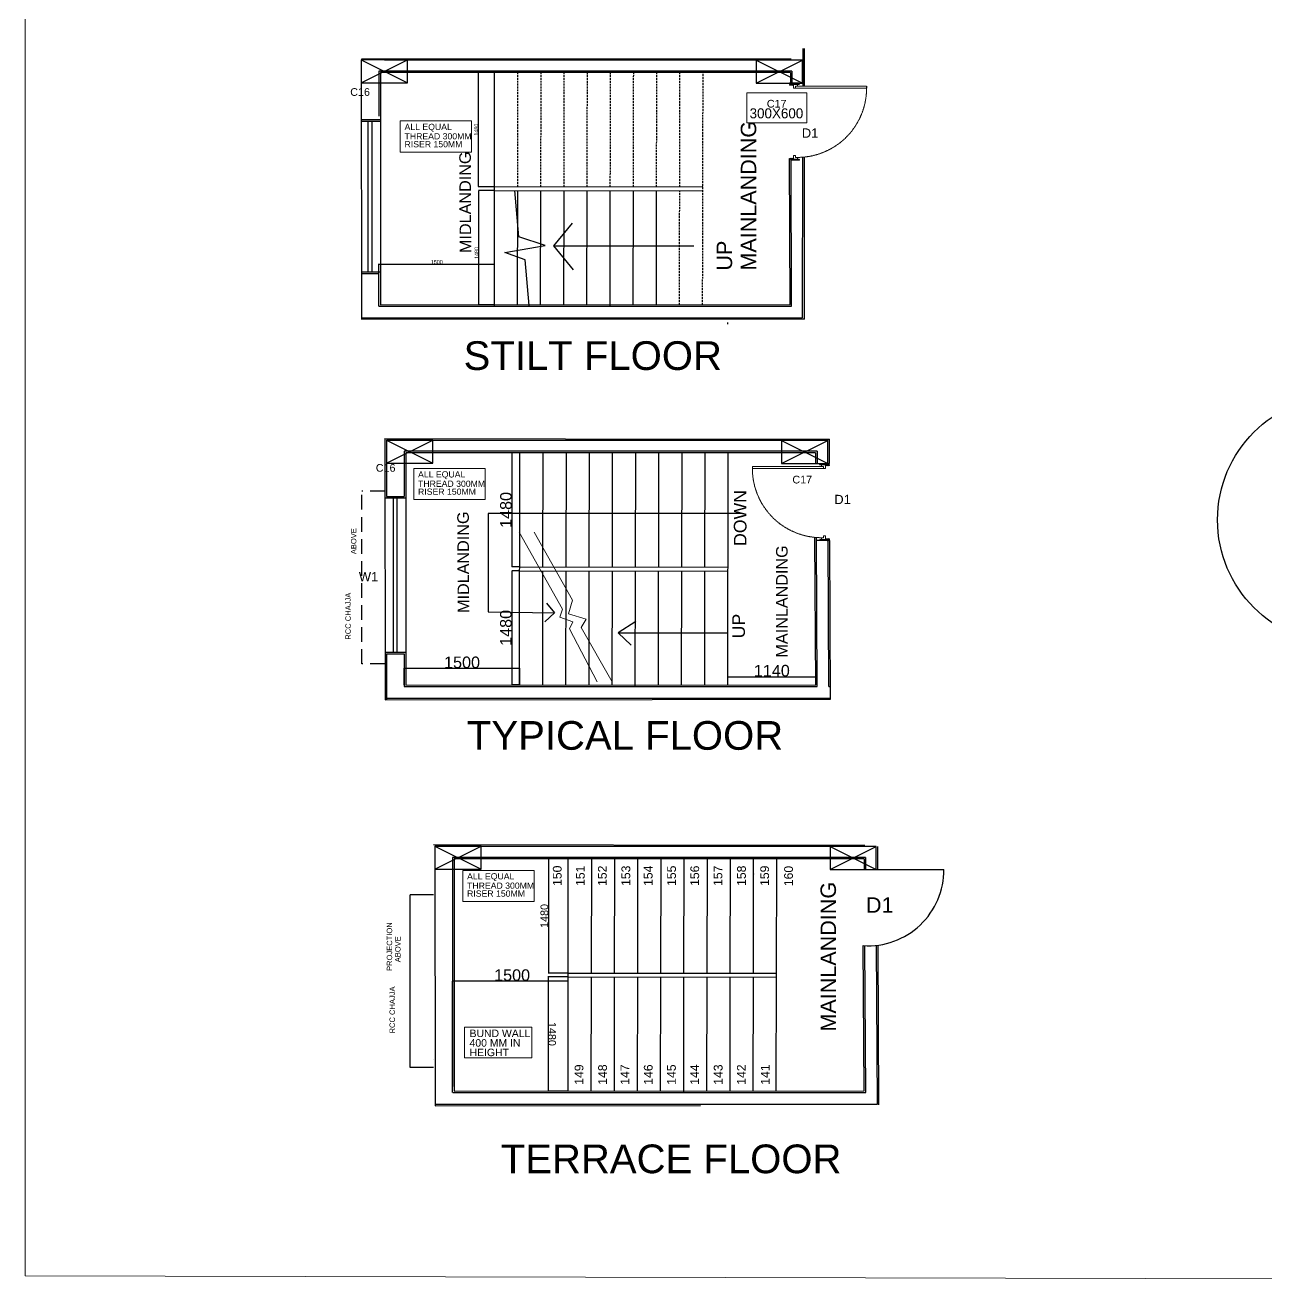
# Model space of a CAD drawing. Header units: millimetres. Extents: x -1932176 to 78768, y -1967 to 1266654.
# Drawn here: x -1931972 to -1915884, y 1112773 to 1129092 of the extents above; entities that cross this region are included whole.
import ezdxf

# ---------------------------------------------------------------- set-up
doc = ezdxf.new("R2010")
doc.units = ezdxf.units.MM
doc.linetypes.add('DASHED', pattern=[0.75, 0.5, -0.25])
doc.linetypes.add('DASHED2', pattern=[9.525, 6.35, -3.175])
for name, color, linetype, lineweight in [('DOOR', 7, 'Continuous', 20), ('Layer2', 7, 'Continuous', 5), ('LEVEL', 252, 'Continuous', 13), ('SHEET', 7, 'Continuous', 13), ('text', 252, 'Continuous', 5)]:
    doc.layers.add(name, color=color, linetype=linetype, lineweight=lineweight)
doc.styles.get("Standard").update_dxf_attribs({"font": 'arial.ttf'})
doc.dimstyles.new('ISO-25', dxfattribs={"dimtxt": 150, "dimasz": 2.5, "dimexe": 1.25, "dimexo": 0.625, "dimtad": 1, "dimtxsty": 'Standard', "dimcen": 2.5, "dimadec": 0, "dimazin": 0, "dimtfac": 1, "dimtmove": 0, "dimatfit": 3, "dimfxl": 1, "dimarcsym": 0})

# ---------------------------------------------------------------- blocks, each defined once
blk = doc.blocks.new('*D335')
at = {"color": 0, "lineweight": -2, "ltscale": 30, "transparency": 16777216}
for p, q in [((-1925887, 1126948), (-1926094, 1126948)), ((-1926093, 1126945), (-1926093, 1125471)), ((-1925886, 1125468), (-1926094, 1125468))]:
    blk.add_line(p, q, dxfattribs=at)
at = {"color": 0, "ltscale": 30, "transparency": 16777216}
for points in [[(-1926094, 1126945), (-1926093, 1126945), (-1926093, 1126948)], [(-1926094, 1125471), (-1926093, 1125471), (-1926093, 1125468)]]:
    blk.add_solid(points, dxfattribs=at)
at = {"layer": 'Defpoints', "color": 0, "ltscale": 30, "transparency": 16777216}
for p in [(-1925886, 1126948), (-1926093, 1125468), (-1925886, 1125468)]:
    blk.add_point(p, dxfattribs=at)
at = {"color": 0, "ltscale": 30, "transparency": 16777216, "insert": (-1926119, 1126139), "char_height": 50, "width": 397.07, "attachment_point": 5, "rotation": 90}
blk.add_mtext('1480', dxfattribs=at)
blk = doc.blocks.new('*D524')
at = {"color": 0, "lineweight": -2, "ltscale": 30, "transparency": 16777216}
for p, q in [((-1925885, 1128478), (-1926098, 1128478)), ((-1926097, 1128475), (-1926097, 1127000)), ((-1925886, 1126998), (-1926098, 1126998))]:
    blk.add_line(p, q, dxfattribs=at)
at = {"color": 0, "ltscale": 30, "transparency": 16777216}
for points in [[(-1926097, 1128475), (-1926096, 1128475), (-1926097, 1128478)], [(-1926097, 1127000), (-1926096, 1127000), (-1926097, 1126998)]]:
    blk.add_solid(points, dxfattribs=at)
at = {"layer": 'Defpoints', "color": 0, "ltscale": 30, "transparency": 16777216}
for p in [(-1925884, 1128478), (-1926097, 1126998), (-1925886, 1126998)]:
    blk.add_point(p, dxfattribs=at)
at = {"color": 0, "ltscale": 30, "transparency": 16777216, "insert": (-1926123, 1127738), "char_height": 50, "attachment_point": 5, "rotation": 90}
blk.add_mtext('1480', dxfattribs=at)
blk = doc.blocks.new('*D525')
at = {"color": 0, "lineweight": -2, "ltscale": 30, "transparency": 16777216}
for p, q in [((-1927384, 1125448), (-1927384, 1125996)), ((-1927382, 1125995), (-1925888, 1125995)), ((-1925886, 1125448), (-1925886, 1125996))]:
    blk.add_line(p, q, dxfattribs=at)
at = {"color": 0, "ltscale": 30, "transparency": 16777216}
for points in [[(-1927382, 1125995), (-1927382, 1125994), (-1927384, 1125995)], [(-1925888, 1125995), (-1925888, 1125994), (-1925886, 1125995)]]:
    blk.add_solid(points, dxfattribs=at)
at = {"layer": 'Defpoints', "color": 0, "ltscale": 30, "transparency": 16777216}
for p in [(-1925886, 1125995), (-1927384, 1125448), (-1925886, 1125448)]:
    blk.add_point(p, dxfattribs=at)
at = {"color": 0, "ltscale": 30, "transparency": 16777216, "insert": (-1926635, 1126021), "char_height": 50, "attachment_point": 5}
blk.add_mtext('1500', dxfattribs=at)
blk = doc.blocks.new('*D526')
at = {"color": 0, "lineweight": -2, "ltscale": 30, "transparency": 16777216}
for p, q in [((-1925558, 1123547), (-1925661, 1123547)), ((-1925660, 1123545), (-1925660, 1122070)), ((-1925560, 1122068), (-1925661, 1122068))]:
    blk.add_line(p, q, dxfattribs=at)
at = {"color": 0, "ltscale": 30, "transparency": 16777216}
for points in [[(-1925660, 1123545), (-1925660, 1123545), (-1925660, 1123547)], [(-1925660, 1122070), (-1925660, 1122070), (-1925660, 1122068)]]:
    blk.add_solid(points, dxfattribs=at)
at = {"layer": 'Defpoints', "color": 0, "ltscale": 30, "transparency": 16777216}
for p in [(-1925557, 1123547), (-1925660, 1122068), (-1925559, 1122068)]:
    blk.add_point(p, dxfattribs=at)
at = {"color": 0, "ltscale": 30, "transparency": 16777216, "insert": (-1925737, 1122807), "char_height": 150, "attachment_point": 5, "rotation": 90}
blk.add_mtext('1480', dxfattribs=at)
blk = doc.blocks.new('*D527')
at = {"color": 0, "lineweight": -2, "ltscale": 30, "transparency": 16777216}
for p, q in [((-1925560, 1122018), (-1925662, 1122018)), ((-1925661, 1122015), (-1925661, 1120540)), ((-1925561, 1120538), (-1925662, 1120538))]:
    blk.add_line(p, q, dxfattribs=at)
at = {"color": 0, "ltscale": 30, "transparency": 16777216}
for points in [[(-1925662, 1122015), (-1925661, 1122015), (-1925661, 1122018)], [(-1925662, 1120540), (-1925661, 1120540), (-1925661, 1120538)]]:
    blk.add_solid(points, dxfattribs=at)
at = {"layer": 'Defpoints', "color": 0, "ltscale": 30, "transparency": 16777216}
for p in [(-1925559, 1122018), (-1925661, 1120538), (-1925560, 1120538)]:
    blk.add_point(p, dxfattribs=at)
at = {"color": 0, "ltscale": 30, "transparency": 16777216, "insert": (-1925738, 1121278), "char_height": 150, "attachment_point": 5, "rotation": 90}
blk.add_mtext('1480', dxfattribs=at)
blk = doc.blocks.new('*D528')
at = {"color": 0, "lineweight": -2, "ltscale": 30, "transparency": 16777216}
for p, q in [((-1927057, 1120538), (-1927057, 1120754)), ((-1925560, 1120752), (-1927055, 1120752)), ((-1925557, 1120538), (-1925557, 1120754))]:
    blk.add_line(p, q, dxfattribs=at)
at = {"color": 0, "ltscale": 30, "transparency": 16777216}
for points in [[(-1927055, 1120753), (-1927055, 1120752), (-1927057, 1120752)], [(-1925560, 1120753), (-1925560, 1120752), (-1925557, 1120752)]]:
    blk.add_solid(points, dxfattribs=at)
at = {"layer": 'Defpoints', "color": 0, "ltscale": 30, "transparency": 16777216}
for p in [(-1927057, 1120752), (-1927057, 1120538), (-1925557, 1120538)]:
    blk.add_point(p, dxfattribs=at)
at = {"color": 0, "ltscale": 30, "transparency": 16777216, "insert": (-1926307, 1120830), "char_height": 150, "attachment_point": 5}
blk.add_mtext('1500', dxfattribs=at)
blk = doc.blocks.new('*D529')
at = {"color": 0, "lineweight": -2, "ltscale": 30, "transparency": 16777216}
for p, q in [((-1922860, 1120539), (-1922860, 1120646)), ((-1922858, 1120644), (-1921723, 1120645)), ((-1921720, 1120539), (-1921720, 1120646))]:
    blk.add_line(p, q, dxfattribs=at)
at = {"color": 0, "ltscale": 30, "transparency": 16777216}
for points in [[(-1922858, 1120645), (-1922858, 1120644), (-1922860, 1120644)], [(-1921723, 1120645), (-1921723, 1120644), (-1921720, 1120645)]]:
    blk.add_solid(points, dxfattribs=at)
at = {"layer": 'Defpoints', "color": 0, "ltscale": 30, "transparency": 16777216}
for p in [(-1921720, 1120645), (-1922860, 1120538), (-1921720, 1120538)]:
    blk.add_point(p, dxfattribs=at)
at = {"color": 0, "ltscale": 30, "transparency": 16777216, "insert": (-1922290, 1120722), "char_height": 150, "attachment_point": 5, "rotation": 0.0116}
blk.add_mtext('1140', dxfattribs=at)
blk = doc.blocks.new('*D530')
at = {"color": 0, "lineweight": -2, "ltscale": 30, "transparency": 16777216}
for p, q in [((-1925186, 1118281), (-1925188, 1116806)), ((-1924930, 1118283), (-1925187, 1118283)), ((-1924931, 1116803), (-1925189, 1116803))]:
    blk.add_line(p, q, dxfattribs=at)
at = {"color": 0, "ltscale": 30, "transparency": 16777216}
for points in [[(-1925187, 1118281), (-1925186, 1118281), (-1925186, 1118283)], [(-1925188, 1116806), (-1925187, 1116806), (-1925188, 1116803)]]:
    blk.add_solid(points, dxfattribs=at)
at = {"layer": 'Defpoints', "color": 0, "ltscale": 30, "transparency": 16777216}
for p in [(-1924929, 1118283), (-1925188, 1116803), (-1924930, 1116803)]:
    blk.add_point(p, dxfattribs=at)
at = {"color": 0, "ltscale": 30, "transparency": 16777216, "insert": (-1925239, 1117543), "char_height": 100, "attachment_point": 5, "rotation": 89.9491}
blk.add_mtext('1480', dxfattribs=at)
blk = doc.blocks.new('*D531')
at = {"color": 0, "lineweight": -2, "ltscale": 30, "transparency": 16777216}
for p, q in [((-1924931, 1116753), (-1925193, 1116753)), ((-1925192, 1116751), (-1925192, 1115276)), ((-1924931, 1115273), (-1925193, 1115273))]:
    blk.add_line(p, q, dxfattribs=at)
at = {"color": 0, "ltscale": 30, "transparency": 16777216}
for points in [[(-1925192, 1116751), (-1925192, 1116751), (-1925192, 1116753)], [(-1925191, 1115276), (-1925192, 1115276), (-1925192, 1115273)]]:
    blk.add_solid(points, dxfattribs=at)
at = {"layer": 'Defpoints', "color": 0, "ltscale": 30, "transparency": 16777216}
for p in [(-1924931, 1116753), (-1925192, 1115273), (-1924930, 1115273)]:
    blk.add_point(p, dxfattribs=at)
at = {"color": 0, "ltscale": 30, "transparency": 16777216, "insert": (-1925140, 1116013), "char_height": 100, "attachment_point": 5, "rotation": 270.0116}
blk.add_mtext('1480', dxfattribs=at)
blk = doc.blocks.new('*D336')
at = {"color": 0, "lineweight": -2, "ltscale": 30, "transparency": 16777216}
for p, q in [((-1926429, 1115254), (-1926429, 1116699)), ((-1924933, 1116698), (-1926426, 1116698)), ((-1924930, 1115274), (-1924930, 1116699))]:
    blk.add_line(p, q, dxfattribs=at)
at = {"color": 0, "ltscale": 30, "transparency": 16777216}
for points in [[(-1926426, 1116698), (-1926426, 1116698), (-1926429, 1116698)], [(-1924933, 1116698), (-1924933, 1116698), (-1924930, 1116698)]]:
    blk.add_solid(points, dxfattribs=at)
at = {"layer": 'Defpoints', "color": 0, "ltscale": 30, "transparency": 16777216}
for p in [(-1926429, 1116698), (-1926429, 1115253), (-1924930, 1115273)]:
    blk.add_point(p, dxfattribs=at)
at = {"color": 0, "ltscale": 30, "transparency": 16777216, "insert": (-1925658, 1116775), "char_height": 150, "attachment_point": 5}
blk.add_mtext('1500', dxfattribs=at)

msp = doc.modelspace()

# ---------------------------------------------------------------- hatches: boundary and pattern name
h = msp.add_hatch()
h.set_pattern_fill('ANSI31', color=256, scale=2, angle=-90)
h.set_pattern_definition([(315, (-1998268.824, 1329286.3505), (4.49012806, 4.49012806), [])])
h.paths.add_polyline_path([(-1921938.28787, 1127353.34778, -1), (-1921938.28787, 1127341.34778), (-1922029.26054, 1127341.34778), (-1922029.26054, 1127353.34778)])
h.paths.add_polyline_path([(-1922007.48659, 1127365.34778), (-1922007.48659, 1127353.34778), (-1922029.26054, 1127353.34778), (-1922059.34846, 1127353.34778), (-1922059.34846, 1127365.34778)])
h.paths.add_polyline_path([(-1921938.28787, 1128336.58968, -1), (-1921938.28787, 1128324.58968), (-1922029.26054, 1128324.58968), (-1922029.26054, 1128336.58968)])
h.paths.add_polyline_path([(-1922007.48659, 1128324.58968), (-1922007.48659, 1128312.58968), (-1922059.34846, 1128312.58968), (-1922059.34846, 1128324.58968)])
h = msp.add_hatch()
h.set_pattern_fill('ANSI31', color=256, scale=2, angle=-90)
h.set_pattern_definition([(315, (-1997857.4655, 1324355.57), (4.49012806, 4.49012806), [])])
h.paths.add_polyline_path([(-1921665.32672, 1122422.56707, 1), (-1921665.32672, 1122410.56707), (-1921574.35404, 1122410.56707), (-1921574.35404, 1122422.56707)])
h.paths.add_polyline_path([(-1921596.12799, 1122434.56707), (-1921596.12799, 1122422.56707), (-1921574.35404, 1122422.56707), (-1921544.26612, 1122422.56707), (-1921544.26612, 1122434.56707)])
h.paths.add_polyline_path([(-1921665.32672, 1123405.80898, 1), (-1921665.32672, 1123393.80898), (-1921574.35404, 1123393.80898), (-1921574.35404, 1123405.80898)])
h.paths.add_polyline_path([(-1921596.12799, 1123393.80898), (-1921596.12799, 1123381.80898), (-1921544.26612, 1123381.80898), (-1921544.26612, 1123393.80898)])

# ---------------------------------------------------------------- linework, layer by layer
at = {"ltscale": 30}
for p, q in [((-1921888.13849, 1128788.87734), (-1921889.25717, 1128299.58968)), ((-1927614.17506, 1127867.17818), (-1927364.49074, 1127867.17818)), ((-1927614.16693, 1127847.17818), (-1927364.49074, 1127847.17818)), ((-1927528.47831, 1127847.17818), (-1927528.47831, 1125893.49639)), ((-1927478.47831, 1127847.17818), (-1927478.47831, 1125893.49639)), ((-1921892.56768, 1127380.41032), (-1921896.34186, 1125298.09316)), ((-1923184.49571, 1126992.57488), (-1925885.80503, 1126997.97958)), ((-1925886.07354, 1126947.97813), (-1923184.59575, 1126942.57309)), ((-1925570.02427, 1126348.51974), (-1925622.29647, 1126948.37053)), ((-1925230.78647, 1126235.21705), (-1925570.02427, 1126348.51974)), ((-1925749.99664, 1126146.0142), (-1925230.78647, 1126235.21705)), ((-1925488.93373, 1126047.88766), (-1925749.99664, 1126146.0142)), ((-1925437.61154, 1125458.93877), (-1925488.93373, 1126047.88766)), ((-1927613.37298, 1125893.50452), (-1927364.49074, 1125893.49639)), ((-1927613.36485, 1125873.49639), (-1927384.49074, 1125873.49639)), ((-1921865.83497, 1125278.54061), (-1927613.12307, 1125278.54211)), ((-1922863.69104, 1125239.16156), (-1922863.69104, 1125214.16156)), ((-1927307.04016, 1122963.11928), (-1927037.35206, 1122963.11928)), ((-1927287.0552, 1122983.11928), (-1927057.35206, 1122983.11928)), ((-1927201.33963, 1122963.11928), (-1927201.33963, 1120963.11928)), ((-1927151.33963, 1122963.11928), (-1927151.33963, 1120963.11928)), ((-1921665.32672, 1122410.56707), (-1921712.90511, 1122410.24626)), ((-1921574.35404, 1122410.56707), (-1921558.90028, 1122410.56707)), ((-1921538.90337, 1122411.32791), (-1921558.90318, 1122411.24184)), ((-1927306.23018, 1120963.11928), (-1927037.35206, 1120963.11928)), ((-1927306.23018, 1120943.11928), (-1927306.22208, 1120943.11928)), ((-1927286.22617, 1120943.11928), (-1927057.35206, 1120943.11928)), ((-1920915.92094, 1118143.73621), (-1920915.92094, 1118441.78719)), ((-1926678.70304, 1117818.92054), (-1926978.70304, 1117818.92054)), ((-1926977.87686, 1115578.92054), (-1926977.87686, 1117818.92054)), ((-1926677.87686, 1115578.92054), (-1926977.87686, 1115578.92054)), ((-1926677.885, 1115678.66747), (-1926677.8769, 1115678.66747))]:
    msp.add_line(p, q, dxfattribs=at)
at = {"transparency": 16777216}
for p, q in [((-1921867.06041, 1128299.58968), (-1921867.25003, 1128788.87734)), ((-1927611.99926, 1128655.75678), (-1922037.41802, 1128655.66848)), ((-1927314.49074, 1128643.97634), (-1922025.41815, 1128643.66742)), ((-1925887.55131, 1125468.01865), (-1925884.54607, 1128477.71468)), ((-1922054.25136, 1125468.79734), (-1922059.73514, 1127365.34778)), ((-1922034.36331, 1125448.80138), (-1922037.66537, 1127353.38784)), ((-1921865.83497, 1125278.54061), (-1921868.37615, 1127382.51193)), ((-1925587.5506, 1125468.07959), (-1925584.59145, 1126947.10836)), ((-1925287.54989, 1125468.14053), (-1925284.59194, 1126946.50814)), ((-1924987.54917, 1125468.20147), (-1924984.59267, 1126945.90792)), ((-1924687.54846, 1125468.26241), (-1924684.59328, 1126945.3077)), ((-1924387.58776, 1125448.32335), (-1924384.59377, 1126944.70748)), ((-1924087.54704, 1125468.3843), (-1924084.5945, 1126944.10726)), ((-1923787.54633, 1125468.44524), (-1923784.59511, 1126943.50704)), ((-1927307.35206, 1123733.27375), (-1922621.53731, 1123725.69947)), ((-1922634.37525, 1123725.7007), (-1921544.21613, 1123725.58561)), ((-1927287.35206, 1123713.59923), (-1922636.39498, 1123713.58027)), ((-1924954.34975, 1123567.33427), (-1924954.34974, 1123567.33758)), ((-1924654.34914, 1123567.33263), (-1924654.34913, 1123567.33758)), ((-1924354.34853, 1123567.33099), (-1924354.34852, 1123567.33758)), ((-1924054.34793, 1123567.32934), (-1924054.34791, 1123567.33758)), ((-1923754.34744, 1123567.3277), (-1923754.34742, 1123567.33758)), ((-1923454.34671, 1123567.32606), (-1923454.34669, 1123567.33758)), ((-1922645.59352, 1123713.69414), (-1921702.26649, 1123713.61134)), ((-1925560.41263, 1120537.64154), (-1925557.40739, 1123547.33758)), ((-1925257.35206, 1122067.06829), (-1925254.39037, 1123547.33592)), ((-1924957.35194, 1122066.80181), (-1924954.38976, 1123547.33427)), ((-1924657.35194, 1122066.53545), (-1924654.38916, 1123547.33263)), ((-1924357.35182, 1122066.26885), (-1924354.38855, 1123547.33099)), ((-1924057.35169, 1122066.00249), (-1924054.38794, 1123547.32934)), ((-1923757.35182, 1122065.73601), (-1923754.38746, 1123547.3277)), ((-1923457.35169, 1122065.46954), (-1923454.38673, 1123547.32606)), ((-1923157.35169, 1122065.20318), (-1923154.38636, 1123547.32441)), ((-1922860.40622, 1120538.19001), (-1922854.38563, 1123547.32277)), ((-1923153.90075, 1123351.42668), (-1923153.90072, 1123351.43985)), ((-1922853.90002, 1123351.42504), (-1922853.89999, 1123351.43985)), ((-1921720.28408, 1120538.42162), (-1921732.56066, 1122451.74707)), ((-1921700.1488, 1120518.42571), (-1921712.96901, 1122448.0159)), ((-1921550.75534, 1120518.08637), (-1921558.90318, 1122411.24184)), ((-1921530.92452, 1120351.62482), (-1921538.90337, 1122411.32791)), ((-1925558.93486, 1122017.60102), (-1922857.45544, 1122012.19598)), ((-1925558.88493, 1122067.60267), (-1922857.34936, 1122065.20318)), ((-1925260.41192, 1120537.70248), (-1925257.45277, 1122016.73125)), ((-1924960.41121, 1120537.76342), (-1924957.45326, 1122016.13103)), ((-1924660.4105, 1120537.82437), (-1924657.45399, 1122015.53081)), ((-1924360.40978, 1120537.88531), (-1924357.4546, 1122014.93059)), ((-1924060.44908, 1120517.94624), (-1924057.45509, 1122014.33038)), ((-1923760.40836, 1120538.00719), (-1923757.45582, 1122013.73016)), ((-1923460.40765, 1120538.06813), (-1923457.45643, 1122013.12994)), ((-1923160.40693, 1120538.12907), (-1923157.45692, 1122012.52972)), ((-1921720.14834, 1120518.29085), (-1921720.14922, 1120518.42164)), ((-1926679.00687, 1118468.82193), (-1922006.03007, 1118461.24889)), ((-1926659.00688, 1118449.14742), (-1922017.24834, 1118449.24232)), ((-1922017.24834, 1118449.24232), (-1921073.92131, 1118449.15953)), ((-1922006.03007, 1118461.24889), (-1921085.92118, 1118461.16058)), ((-1924932.06745, 1115273.18973), (-1924929.0622, 1118282.88576)), ((-1924629.00688, 1116802.61648), (-1924626.04519, 1118282.8841)), ((-1924329.00675, 1116802.35), (-1924326.04458, 1118282.88246)), ((-1924326.00456, 1118302.88246), (-1924326.00456, 1118302.88576)), ((-1924029.00675, 1116802.08364), (-1924026.04397, 1118282.88082)), ((-1924026.00396, 1118302.88082), (-1924026.00395, 1118302.88576)), ((-1923729.00663, 1116801.81704), (-1923726.04336, 1118282.87917)), ((-1923726.00335, 1118302.87917), (-1923726.00334, 1118302.88576)), ((-1923429.00651, 1116801.55068), (-1923426.04276, 1118282.87753)), ((-1923426.00274, 1118302.87753), (-1923426.00273, 1118302.88576)), ((-1923129.00663, 1116801.2842), (-1923126.04227, 1118282.87589)), ((-1923126.00226, 1118302.87589), (-1923126.00224, 1118302.88576)), ((-1922829.00651, 1116801.01772), (-1922826.04154, 1118282.87424)), ((-1922826.00153, 1118302.87424), (-1922826.0015, 1118302.88576)), ((-1922529.00651, 1116800.75136), (-1922526.04118, 1118282.8726)), ((-1922232.06104, 1115273.7382), (-1922226.04045, 1118282.87096)), ((-1922525.55556, 1118086.97487), (-1922525.55554, 1118086.98804)), ((-1922225.55483, 1118086.97323), (-1922225.5548, 1118086.98804)), ((-1921093.90337, 1118143.71615), (-1920059.42854, 1118143.60175)), ((-1921091.9389, 1115273.9698), (-1921104.21548, 1117158.1369)), ((-1921071.80361, 1115253.97389), (-1921084.54574, 1117157.09949)), ((-1920921.76998, 1115104.00437), (-1920932.32117, 1117162.40923)), ((-1920901.92045, 1115093.80121), (-1920912.94182, 1117164.79198)), ((-1924930.58968, 1116753.14921), (-1922229.11026, 1116747.74416)), ((-1924930.53975, 1116803.15085), (-1922229.00418, 1116800.75136)), ((-1924632.06674, 1115273.25067), (-1924629.10758, 1116752.27944)), ((-1924332.06602, 1115273.31161), (-1924329.10807, 1116751.67922)), ((-1924032.06531, 1115273.37255), (-1924029.1088, 1116751.079)), ((-1923732.0646, 1115273.43349), (-1923729.10942, 1116750.47878)), ((-1923432.1039, 1115253.49443), (-1923429.1099, 1116749.87856)), ((-1923132.06317, 1115273.55538), (-1923129.11064, 1116749.27834)), ((-1922832.06246, 1115273.61632), (-1922829.11125, 1116748.67812)), ((-1922532.06175, 1115273.67726), (-1922529.11173, 1116748.0779)), ((-1921091.80316, 1115253.83904), (-1921091.80404, 1115253.96983))]:
    msp.add_line(p, q, dxfattribs=at)
for p, q in [((-1927614.49074, 1128343.97634), (-1927014.49074, 1128643.97634)), ((-1927614.49074, 1128643.97634), (-1927014.49074, 1128343.97634)), ((-1922491.22069, 1128338.56294), (-1921891.22069, 1128638.56294)), ((-1922491.22069, 1128638.56294), (-1921891.22069, 1128338.56294)), ((-1921939.34846, 1128338.96873), (-1922059.34846, 1128338.96873)), ((-1921664.26612, 1123408.18802), (-1921544.26612, 1123408.18802)), ((-1921550.75534, 1120518.08637), (-1921531.56918, 1120518.04294)), ((-1921550.11135, 1120368.45618), (-1921530.99042, 1120368.63652)), ((-1926659.00688, 1118149.14742), (-1926059.00688, 1118449.14742)), ((-1926659.00688, 1118449.14742), (-1926059.00688, 1118149.14742)), ((-1921535.73683, 1118143.73402), (-1920935.73683, 1118443.73402)), ((-1921535.73683, 1118443.73402), (-1920935.73683, 1118143.73402))]:
    msp.add_line(p, q)
at = {"linetype": 'ByBlock', "transparency": 33554687}
for p, q in [((-1925884.49074, 1128497.71468), (-1927384.49074, 1128497.71468)), ((-1927384.49074, 1128497.71468), (-1927384.49074, 1127913.49639)), ((-1925884.49074, 1128477.71468), (-1927364.49074, 1128477.71468)), ((-1927364.49074, 1128477.71468), (-1927364.49074, 1125467.71862)), ((-1922049.40292, 1128477.69367), (-1925884.49085, 1128477.71468)), ((-1922029.40517, 1128497.69356), (-1925884.49074, 1128497.71468)), ((-1922049.40292, 1128477.69367), (-1922049.38724, 1128338.54545)), ((-1922029.40517, 1128497.69356), (-1922029.38724, 1128338.5495)), ((-1927384.49074, 1125447.71456), (-1922034.36325, 1125448.78144)), ((-1927364.49074, 1125467.71862), (-1922054.25136, 1125468.79734)), ((-1927613.13007, 1125295.76973), (-1921895.71984, 1125298.09321)), ((-1927307.35206, 1123733.27375), (-1927305.98047, 1120346.52975)), ((-1921564.08201, 1123408.18583), (-1921564.11712, 1123725.58771)), ((-1921544.26612, 1123408.18802), (-1921544.21613, 1123725.58561)), ((-1927287.35206, 1123713.59923), (-1927287.0552, 1122983.11928)), ((-1925557.35206, 1123567.33758), (-1927057.35206, 1123567.33758)), ((-1927057.35206, 1123567.33758), (-1927057.35206, 1122983.11928)), ((-1921702.26649, 1123567.31646), (-1925557.35206, 1123567.33758)), ((-1921702.26649, 1123567.31646), (-1921702.24856, 1123408.17239)), ((-1925557.35206, 1123547.33758), (-1927037.35206, 1123547.33758)), ((-1927037.35206, 1123547.33758), (-1927037.35206, 1120537.34152)), ((-1921722.26424, 1123547.31657), (-1925557.35217, 1123547.33758)), ((-1921722.26424, 1123547.31657), (-1921722.24856, 1123408.16834)), ((-1927286.22617, 1120943.11928), (-1927285.98373, 1120346.53785)), ((-1927057.35206, 1120943.11928), (-1927057.35206, 1120517.33746)), ((-1927057.35206, 1120517.33746), (-1921700.1488, 1120518.42571)), ((-1927037.35206, 1120537.34152), (-1921720.28408, 1120538.42162)), ((-1921700.28365, 1120538.42568), (-1921700.15286, 1120538.42571)), ((-1921550.75693, 1120518.45605), (-1921550.14563, 1120518.45618)), ((-1927305.98047, 1120346.52975), (-1923842.95639, 1120347.93223)), ((-1927285.99211, 1120367.14544), (-1923842.6443, 1120367.9323)), ((-1923862.85874, 1120367.92768), (-1921550.11516, 1120368.45618)), ((-1923842.95639, 1120347.93223), (-1921530.92452, 1120351.62482)), ((-1926659.00688, 1118449.14742), (-1926657.62969, 1115082.64024)), ((-1920935.73683, 1118143.73402), (-1920935.76896, 1118443.71795)), ((-1924929.00688, 1118302.88576), (-1926429.00688, 1118302.88576)), ((-1926429.00688, 1118302.88576), (-1926429.00688, 1115678.66747)), ((-1924929.00688, 1118282.88576), (-1926409.00688, 1118282.88576)), ((-1926409.00688, 1118282.88576), (-1926408.39543, 1115272.88983)), ((-1921093.91905, 1118282.86475), (-1924929.00699, 1118282.88576)), ((-1921073.92131, 1118302.86464), (-1924929.00688, 1118302.88576)), ((-1921093.91905, 1118282.86475), (-1921093.90337, 1118143.71653)), ((-1921073.92131, 1118302.86464), (-1921073.90337, 1118143.72058)), ((-1926429.00688, 1115678.66747), (-1926429.00688, 1115332.74904)), ((-1926428.45944, 1115252.88575), (-1921071.80361, 1115253.97389)), ((-1926410.10918, 1115272.88948), (-1921091.9389, 1115273.9698)), ((-1921071.93847, 1115273.97387), (-1921071.80767, 1115273.97389)), ((-1920922.41174, 1115254.00424), (-1920921.80045, 1115254.00436)), ((-1926657.64692, 1115102.69362), (-1923234.51355, 1115103.47587)), ((-1926657.63877, 1115082.64024), (-1923214.61121, 1115083.48041)), ((-1923234.51355, 1115103.47587), (-1920921.76998, 1115104.00437))]:
    msp.add_line(p, q, dxfattribs=at)
at = {"linetype": 'DASHED', "ltscale": 50, "transparency": 16777216}
for p, q in [((-1925584.49074, 1126997.4454), (-1925581.52905, 1128477.71302)), ((-1925284.49062, 1126997.17892), (-1925281.52844, 1128477.71138)), ((-1924984.49062, 1126996.91256), (-1924981.52784, 1128477.70974)), ((-1924684.4905, 1126996.64596), (-1924681.52723, 1128477.70809)), ((-1924384.49037, 1126996.3796), (-1924381.52662, 1128477.70645)), ((-1924084.4905, 1126996.11312), (-1924081.52614, 1128477.70481)), ((-1923784.49037, 1126995.84664), (-1923781.52541, 1128477.70316)), ((-1923484.49037, 1126995.58028), (-1923481.52504, 1128477.70152)), ((-1923187.5449, 1125468.56712), (-1923181.52431, 1128477.69988)), ((-1923487.54561, 1125468.50618), (-1923484.5956, 1126942.90682))]:
    msp.add_line(p, q, dxfattribs=at)
at = {"color": 252, "ltscale": 30}
for p, q in [((-1921061.48659, 1128299.58968), (-1921061.48659, 1128274.58968)), ((-1922691.57335, 1122760.61216), (-1925966.72264, 1122760.61216)), ((-1925966.72264, 1122760.61216), (-1925966.72264, 1121486.74103)), ((-1925212.97115, 1121599.52593), (-1925107.13434, 1121472.21598)), ((-1925966.72264, 1121486.74103), (-1925107.13434, 1121472.21598)), ((-1925107.13434, 1121472.21598), (-1925231.99451, 1121356.23427)), ((-1924052.19644, 1121361.95992), (-1924283.52342, 1121215.07013)), ((-1924283.52342, 1121215.07013), (-1922859.05073, 1121215.67505)), ((-1924283.52342, 1121215.07013), (-1924114.289, 1121055.05654))]:
    msp.add_line(p, q, dxfattribs=at)
at = {"color": 252, "transparency": 16777216}
for p, q in [((-1924879.45494, 1126526.55969), (-1925122.55202, 1126232.23815)), ((-1925122.55202, 1126232.23815), (-1923301.18062, 1126232.23815)), ((-1925122.55202, 1126232.23815), (-1924867.17906, 1125921.53576))]:
    msp.add_line(p, q, dxfattribs=at)
at = {"color": 2}
for p, q in [((-1927287.35206, 1123413.59923), (-1926687.35206, 1123713.59923)), ((-1927287.35206, 1123713.59923), (-1926687.35206, 1123413.59923)), ((-1922164.08201, 1123408.18583), (-1921564.08201, 1123708.18583)), ((-1922164.08201, 1123708.18583), (-1921564.08201, 1123408.18583))]:
    msp.add_line(p, q, dxfattribs=at)
at = {"linetype": 'DASHED2', "ltscale": 30}
for p, q in [((-1927307.17038, 1123050.53492), (-1927607.17038, 1123050.53492)), ((-1927606.34421, 1120810.53492), (-1927606.34421, 1123050.53492)), ((-1927306.34421, 1120810.53492), (-1927606.34421, 1120810.53492))]:
    msp.add_line(p, q, dxfattribs=at)
for points in [[(-1927614.49074, 1128343.97634), (-1927014.49074, 1128343.97634), (-1927014.49074, 1128643.97634), (-1927614.49074, 1128643.97634)], [(-1922491.22069, 1128338.56294), (-1921891.22069, 1128338.56294), (-1921891.22069, 1128638.56294), (-1922491.22069, 1128638.56294)], [(-1926659.00688, 1118149.14742), (-1926059.00688, 1118149.14742), (-1926059.00688, 1118449.14742), (-1926659.00688, 1118449.14742)], [(-1921535.73683, 1118143.73402), (-1920935.73683, 1118143.73402), (-1920935.73683, 1118443.73402), (-1921535.73683, 1118443.73402)]]:
    msp.add_lwpolyline(points, close=True)
at = {"transparency": 16777216}
msp.add_lwpolyline([(-1927614.49074, 1128643.97634), (-1927612.17031, 1125278.54211)], dxfattribs=at)
at = {"color": 2}
for points in [[(-1927287.35206, 1123413.59923), (-1926687.35206, 1123413.59923), (-1926687.35206, 1123713.59923), (-1927287.35206, 1123713.59923)], [(-1922164.08201, 1123408.18583), (-1921564.08201, 1123408.18583), (-1921564.08201, 1123708.18583), (-1922164.08201, 1123708.18583)]]:
    msp.add_lwpolyline(points, close=True, dxfattribs=at)
at = {"color": 0, "ltscale": 30}
msp.add_circle((-1914903.78186, 1122678.05582), 1607.01271, dxfattribs=at)
at = {"transparency": 16777216}
msp.add_arc((-1921042.60262, 1118139.34727), 983.14288, 266.406960182, 0.418009785, dxfattribs=at)
at = {"layer": 'DOOR'}
for p, q in [((-1922059.34846, 1128324.58968), (-1921938.28787, 1128324.58968)), ((-1922059.34846, 1128324.58968), (-1922059.34846, 1128312.58968)), ((-1922007.48659, 1128312.58968), (-1922059.34846, 1128312.58968)), ((-1922029.26054, 1128336.58968), (-1921938.28787, 1128336.58968)), ((-1922029.26054, 1128324.58968), (-1922029.26054, 1128336.58968)), ((-1922007.48659, 1128274.58968), (-1922007.48659, 1128324.58968)), ((-1922007.48659, 1128324.58968), (-1922007.48659, 1128312.58968)), ((-1921982.48659, 1128274.58968), (-1921982.48659, 1128299.58968)), ((-1921957.48659, 1128299.58968), (-1921982.48659, 1128299.58968)), ((-1921982.48659, 1128299.58968), (-1921061.48659, 1128299.58968)), ((-1921957.48659, 1128299.58968), (-1921957.48659, 1128324.58968)), ((-1922007.48659, 1128274.58968), (-1921982.48659, 1128274.58968)), ((-1921061.48659, 1128274.58968), (-1921982.48659, 1128274.58968)), ((-1922059.73996, 1127353.39674), (-1921938.28787, 1127353.34778)), ((-1922007.48659, 1127365.34778), (-1922059.73514, 1127365.34778)), ((-1922029.26054, 1127353.34778), (-1922029.26054, 1127341.34778)), ((-1922029.26054, 1127341.34778), (-1921938.28787, 1127341.34778)), ((-1922007.48659, 1127403.34778), (-1922007.48659, 1127353.34778)), ((-1922007.48659, 1127403.34778), (-1921982.48659, 1127403.34778)), ((-1922007.48659, 1127353.34778), (-1922007.48659, 1127365.34778)), ((-1921982.48659, 1127403.34778), (-1921982.48659, 1127378.34778)), ((-1921957.48659, 1127378.34778), (-1921982.48659, 1127378.34778)), ((-1921957.48659, 1127378.34778), (-1921957.48659, 1127353.34778)), ((-1921574.35404, 1123405.80898), (-1921665.32672, 1123405.80898)), ((-1921544.26612, 1123393.80898), (-1921665.32672, 1123393.80898)), ((-1921646.12799, 1123368.80898), (-1921646.12799, 1123393.80898)), ((-1921596.12799, 1123343.80898), (-1921596.12799, 1123393.80898)), ((-1921596.12799, 1123393.80898), (-1921596.12799, 1123381.80898)), ((-1921574.35404, 1123393.80898), (-1921574.35404, 1123405.80898)), ((-1921544.26612, 1123393.80898), (-1921544.26612, 1123381.80898)), ((-1921621.12799, 1123368.80898), (-1922542.12799, 1123368.80898)), ((-1922542.12799, 1123368.80898), (-1922542.12799, 1123343.80898)), ((-1922542.12799, 1123343.80898), (-1921621.12799, 1123343.80898)), ((-1921646.12799, 1123368.80898), (-1921621.12799, 1123368.80898)), ((-1921621.12799, 1123343.80898), (-1921621.12799, 1123368.80898)), ((-1921596.12799, 1123343.80898), (-1921621.12799, 1123343.80898)), ((-1921596.12799, 1123381.80898), (-1921544.26612, 1123381.80898)), ((-1921544.26612, 1122422.56707), (-1921665.32672, 1122422.56707)), ((-1921574.35404, 1122410.56707), (-1921665.32672, 1122410.56707)), ((-1921646.12799, 1122447.56707), (-1921646.12799, 1122422.56707)), ((-1921646.12799, 1122447.56707), (-1921621.12799, 1122447.56707)), ((-1921596.12799, 1122472.56707), (-1921621.12799, 1122472.56707)), ((-1921621.12799, 1122472.56707), (-1921621.12799, 1122447.56707)), ((-1921596.12799, 1122472.56707), (-1921596.12799, 1122422.56707)), ((-1921596.12799, 1122422.56707), (-1921596.12799, 1122434.56707)), ((-1921596.12799, 1122434.56707), (-1921544.26612, 1122434.56707)), ((-1921574.35404, 1122422.56707), (-1921574.35404, 1122410.56707)), ((-1921544.26612, 1122422.56707), (-1921544.26612, 1122434.56707))]:
    msp.add_line(p, q, dxfattribs=at)
for centre, start, end in [((-1921938.28787, 1128330.58968), 270, 90), ((-1921938.28787, 1127347.34778), 270, 90), ((-1921665.32672, 1123399.80898), 90, 270), ((-1921665.32672, 1122416.56707), 90, 270)]:
    msp.add_arc(centre, 6, start, end, dxfattribs=at)
at = {"layer": 'DOOR', "linetype": 'DASHED2'}
for centre, start, end in [((-1921958.06127, 1128274.58968), 268.438901672, 0), ((-1921645.55332, 1123343.80898), 180, 271.561098328)]:
    msp.add_arc(centre, 896.57467, start, end, dxfattribs=at)
at = {"layer": 'Layer2', "color": 252, "true_color": 0x939598, "transparency": 33554687}
msp.add_lwpolyline([(-1922616.17437, 1128214.29732), (-1921836.42996, 1128214.29732), (-1921836.42996, 1127827.11674), (-1922616.17437, 1127827.11674)], close=True, dxfattribs=at)
at = {"layer": 'LEVEL'}
for points in [[(-1927107.86632, 1127849.89735), (-1926182.95453, 1127849.89735), (-1926182.95453, 1127445.86446), (-1927107.86632, 1127445.86446)], [(-1926932.86629, 1123344.98701), (-1926007.9545, 1123344.98701), (-1926007.9545, 1122940.95412), (-1926932.86629, 1122940.95412)], [(-1926296.97798, 1118134.02678), (-1925372.06619, 1118134.02678), (-1925372.06619, 1117729.99389), (-1926296.97798, 1117729.99389)], [(-1926276.1149, 1116099.94875), (-1925400.53752, 1116099.94875), (-1925400.53752, 1115702.62682), (-1926276.1149, 1115702.62682)]]:
    msp.add_lwpolyline(points, close=True, dxfattribs=at)
at = {"layer": 'SHEET'}
msp.add_lwpolyline([(-1931971.86696, 1143112.92678), (-1888380.23618, 1143011.12403), (-1888380.23618, 1112773.45451), (-1931971.86696, 1112875.25726)], close=True, dxfattribs=at)
at = {"layer": 'text'}
for points in [[(-1925565.93928, 1122519.67042), (-1925006.51334, 1121520.92489), (-1925038.75566, 1121415.40249), (-1924872.48249, 1121354.87146), (-1924911.51744, 1121263.73661), (-1924554.15837, 1120577.9109)], [(-1925372.11061, 1122519.67042), (-1924875.17743, 1121637.49829), (-1924928.46185, 1121462.22873), (-1924697.25744, 1121390.21784), (-1924761.89913, 1121283.44952), (-1924360.3297, 1120577.9109)]]:
    msp.add_lwpolyline(points, dxfattribs=at)

# ---------------------------------------------------------------- texts
at = {"color": 252, "ltscale": 30}
for s, p in [('STILT FLOOR ', (-1926286.45171, 1124622.17412)), ('TYPICAL FLOOR ', (-1926243.63836, 1119697.6085)), ('TERRACE FLOOR ', (-1925804.99889, 1114207.70992))]:
    msp.add_text(s, height=372.0491009, dxfattribs=at).set_placement(p)
for s, p in [('DOWN', (-1922618.76075, 1122340.21722)), ('UP', (-1922638.63469, 1121142.42055))]:
    msp.add_text(s, height=163.924248, rotation=90, dxfattribs=at).set_placement(p)
for s, height, p in [('ABOVE', 70.092521, (-1927677.19429, 1122233.41056)), ('RCC CHAJJA', 70.092521, (-1927749.73479, 1121124.85793)), ('PROJECTION  ', 70.0925214, (-1927213.16053, 1116830.17967)), ('ABOVE', 70.092521, (-1927104.88072, 1116942.61824)), ('RCC CHAJJA', 70.092521, (-1927177.55065, 1116019.84963))]:
    msp.add_text(s, height=height, rotation=90).set_placement(p)
at = {"color": 252, "transparency": 16777216, "attachment_point": 1}
for s, width, insert, char_height, rotation in [('MAINLANDING', 819.1574768, (-1922692.59389, 1125910.60879), 200, 90), ('MIDLANDING', 172.5868935, (-1926337.84791, 1126138.21633), 150, 90.229845463), ('MIDLANDING', 172.5868935, (-1926363.9247, 1121471.39629), 150, 90.229845463), ('MAINLANDING', 819.1574768, (-1922235.36997, 1120893.39472), 150, 90), ('MAINLANDING', 819.1574768, (-1921658.42975, 1116044.4414), 200, 90)]:
    msp.add_mtext_dynamic_manual_height_columns(s, width=width, gutter_width=11139.68641, heights=[0], dxfattribs=dict(at, insert=insert, char_height=char_height, rotation=rotation))
for s, insert, char_height in [('D1', (-1921900.98732, 1127753.66898), 120), ('D1', (-1921479.9586, 1123003.00457), 120), ('W1', (-1927644.91704, 1122001.71395), 120), ('D1', (-1921069.3308, 1117784.41831), 200)]:
    msp.add_mtext_dynamic_manual_height_columns(s, width=74.86437, gutter_width=11139.68641, heights=[0], dxfattribs=dict(at, insert=insert, char_height=char_height))
at = {"transparency": 16777216, "insert": (-1923005.33673, 1125910.60879), "char_height": 200, "attachment_point": 1, "rotation": 90}
msp.add_mtext_dynamic_manual_height_columns('UP', width=303.0573039, gutter_width=11139.68641, heights=[0], dxfattribs=at)
at = {"layer": 'Layer2', "color": 252, "linetype": 'ByBlock', "lineweight": 9, "true_color": 0x939598, "transparency": 16777216, "insert": (-1922578.40183, 1128014.36073), "char_height": 130, "attachment_point": 1}
msp.add_mtext_dynamic_manual_height_columns('{\\fCentury Gothic|b0|i0|c0|p34;300X600}', width=741.9718666, gutter_width=57.3737, heights=[0], dxfattribs=at)
at = {"layer": 'LEVEL'}
for s, height, p in [('ALL EQUAL', 80.564499, (-1927052.42303, 1127732.96214)), ('THREAD 300MM', 80.5644991, (-1927052.42303, 1127611.52906)), ('RISER 150MM', 80.5644991, (-1927052.42303, 1127508.64827)), ('ALL EQUAL', 80.564499, (-1926877.423, 1123228.0518)), ('THREAD 300MM', 80.5644991, (-1926877.423, 1123106.61871)), ('RISER 150MM', 80.5644991, (-1926877.423, 1123003.73793)), ('ALL EQUAL', 80.564499, (-1926241.53469, 1118017.09157)), ('THREAD 300MM', 80.5644991, (-1926241.53469, 1117895.65849)), ('RISER 150MM', 80.5644991, (-1926241.53469, 1117792.7777)), ('BUND WALL', 96.677399, (-1926209.58295, 1115972.80018)), ('400 MM IN', 96.677399, (-1926209.58295, 1115848.91613)), ('HEIGHT', 96.677399, (-1926209.58295, 1115725.45919))]:
    msp.add_text(s, height=height, dxfattribs=at).set_placement(p)
for s, p in [('150', (-1925016.01073, 1117931.91004)), ('151', (-1924716.36839, 1117931.91004)), ('152', (-1924430.96825, 1117931.91004)), ('153', (-1924125.97036, 1117931.91004)), ('154', (-1923836.51099, 1117931.91004)), ('155', (-1923533.40227, 1117931.91004)), ('156', (-1923232.9561, 1117931.91004)), ('157', (-1922932.34741, 1117931.91004)), ('158', (-1922626.84313, 1117931.91004)), ('159', (-1922326.23372, 1117931.91004)), ('160', (-1922016.4222, 1117928.36811)), ('149', (-1924733.31662, 1115353.96751)), ('148', (-1924428.31873, 1115353.96751)), ('147', (-1924138.85936, 1115353.96751)), ('146', (-1923835.75064, 1115353.96751)), ('145', (-1923535.30447, 1115353.96751)), ('144', (-1923234.69578, 1115353.96751)), ('143', (-1922929.1915, 1115353.96751)), ('142', (-1922628.58209, 1115353.96751)), ('141', (-1922318.77057, 1115353.96751))]:
    msp.add_text(s, height=113.387236, rotation=90, dxfattribs=at).set_placement(p)
at = {"layer": 'text', "color": 252, "true_color": 0x939598, "transparency": 16777216, "char_height": 99.743185, "attachment_point": 1}
for s, insert in [('C16', (-1927756.74931, 1128275.74057)), ('C17', (-1922355.07305, 1128123.8521)), ('C16', (-1927425.1639, 1123402.37437)), ('C17', (-1922023.48765, 1123250.4859))]:
    msp.add_mtext_dynamic_manual_height_columns(s, width=1.2192188, gutter_width=1, heights=[0], dxfattribs=dict(at, insert=insert))

# ---------------------------------------------------------------- dimensions: what is measured, and where the dimension line sits
at = {"color": 252, "ltscale": 30}
dim = msp.add_linear_dim(base=(-1926096.67686, 1126997.97958), p1=(-1925884.49074, 1128477.71468), p2=(-1925885.80503, 1126997.97958), angle=90, text='1480', dimstyle='ISO-25', override={"dimtxt": 50}, dxfattribs=at)
dim.commit()
dim.dimension.update_dxf_attribs({"geometry": '*D524', "text_midpoint": (-1926122.83051, 1127737.84713)})
dim = msp.add_linear_dim(base=(-1926093.24847, 1125468.01901), p1=(-1925886.07354, 1126947.97813), p2=(-1925885.7729, 1125468.01901), angle=90, text='1480', dimstyle='ISO-25', override={"dimtxt": 50}, dxfattribs=at)
dim.commit()
dim.dimension.update_dxf_attribs({"geometry": '*D335', "text_midpoint": (-1926093.24847, 1126138.83858), "dimtype": 160})
dim = msp.add_linear_dim(base=(-1925885.7729, 1125994.80399), p1=(-1927384.49074, 1125447.71456), p2=(-1925885.7729, 1125447.71456), text='1500', dimstyle='ISO-25', override={"dimtxt": 50}, dxfattribs=at)
dim.commit()
dim.dimension.update_dxf_attribs({"geometry": '*D525', "text_midpoint": (-1926635.13182, 1126020.95764)})
for base, p1, p2, picture, middle in [((-1925659.94741, 1122067.60267), (-1925557.40739, 1123547.33758), (-1925558.88493, 1122067.60267), '*D526', (-1925737.15836, 1122807.47012)), ((-1925661.15945, 1120537.64154), (-1925558.93486, 1122017.60102), (-1925560.41263, 1120537.64154), '*D527', (-1925738.3704, 1121277.62128))]:
    dim = msp.add_linear_dim(base=base, p1=p1, p2=p2, angle=90, text='1480', dimstyle='ISO-25', dxfattribs=at)
    dim.commit()
    dim.dimension.update_dxf_attribs({"geometry": picture, "text_midpoint": middle})
dim = msp.add_linear_dim(base=(-1927057.35206, 1120752.4477), p1=(-1925557.45157, 1120537.64154), p2=(-1927057.35206, 1120537.64154), text='1500', dimstyle='ISO-25', dxfattribs=at)
dim.commit()
dim.dimension.update_dxf_attribs({"geometry": '*D528', "text_midpoint": (-1926307.40182, 1120829.65865)})
dim = msp.add_aligned_dim(p1=(-1922860.40622, 1120538.19001), p2=(-1921720.28408, 1120538.42162), distance=106.28483, text='1140', dimstyle='ISO-25', dxfattribs=at)
dim.commit()
dim.dimension.update_dxf_attribs({"geometry": '*D529', "text_midpoint": (-1922290.38243, 1120721.80159)})
for p1, p2, distance, picture, middle in [((-1924929.00699, 1118282.88576), (-1924930.32128, 1116803.15066), -257.23958, '*D530', (-1925238.58589, 1117543.29259)), ((-1924930.58968, 1116753.14921), (-1924930.28904, 1115273.19009), -261.41725, '*D531', (-1925140.17431, 1116013.12704))]:
    dim = msp.add_aligned_dim(p1=p1, p2=p2, distance=distance, text='1480', dimstyle='ISO-25', override={"dimtxt": 100}, dxfattribs=at)
    dim.commit()
    dim.dimension.update_dxf_attribs({"geometry": picture, "text_midpoint": middle})
dim = msp.add_linear_dim(base=(-1926428.9873, 1116698.03821), p1=(-1924930.28904, 1115273.19009), p2=(-1926428.9873, 1115252.88565), text='1500', dimstyle='ISO-25', dxfattribs=at)
dim.commit()
dim.dimension.update_dxf_attribs({"geometry": '*D336', "text_midpoint": (-1925657.66882, 1116698.03821), "dimtype": 160})

doc.saveas('drawing.dxf')
